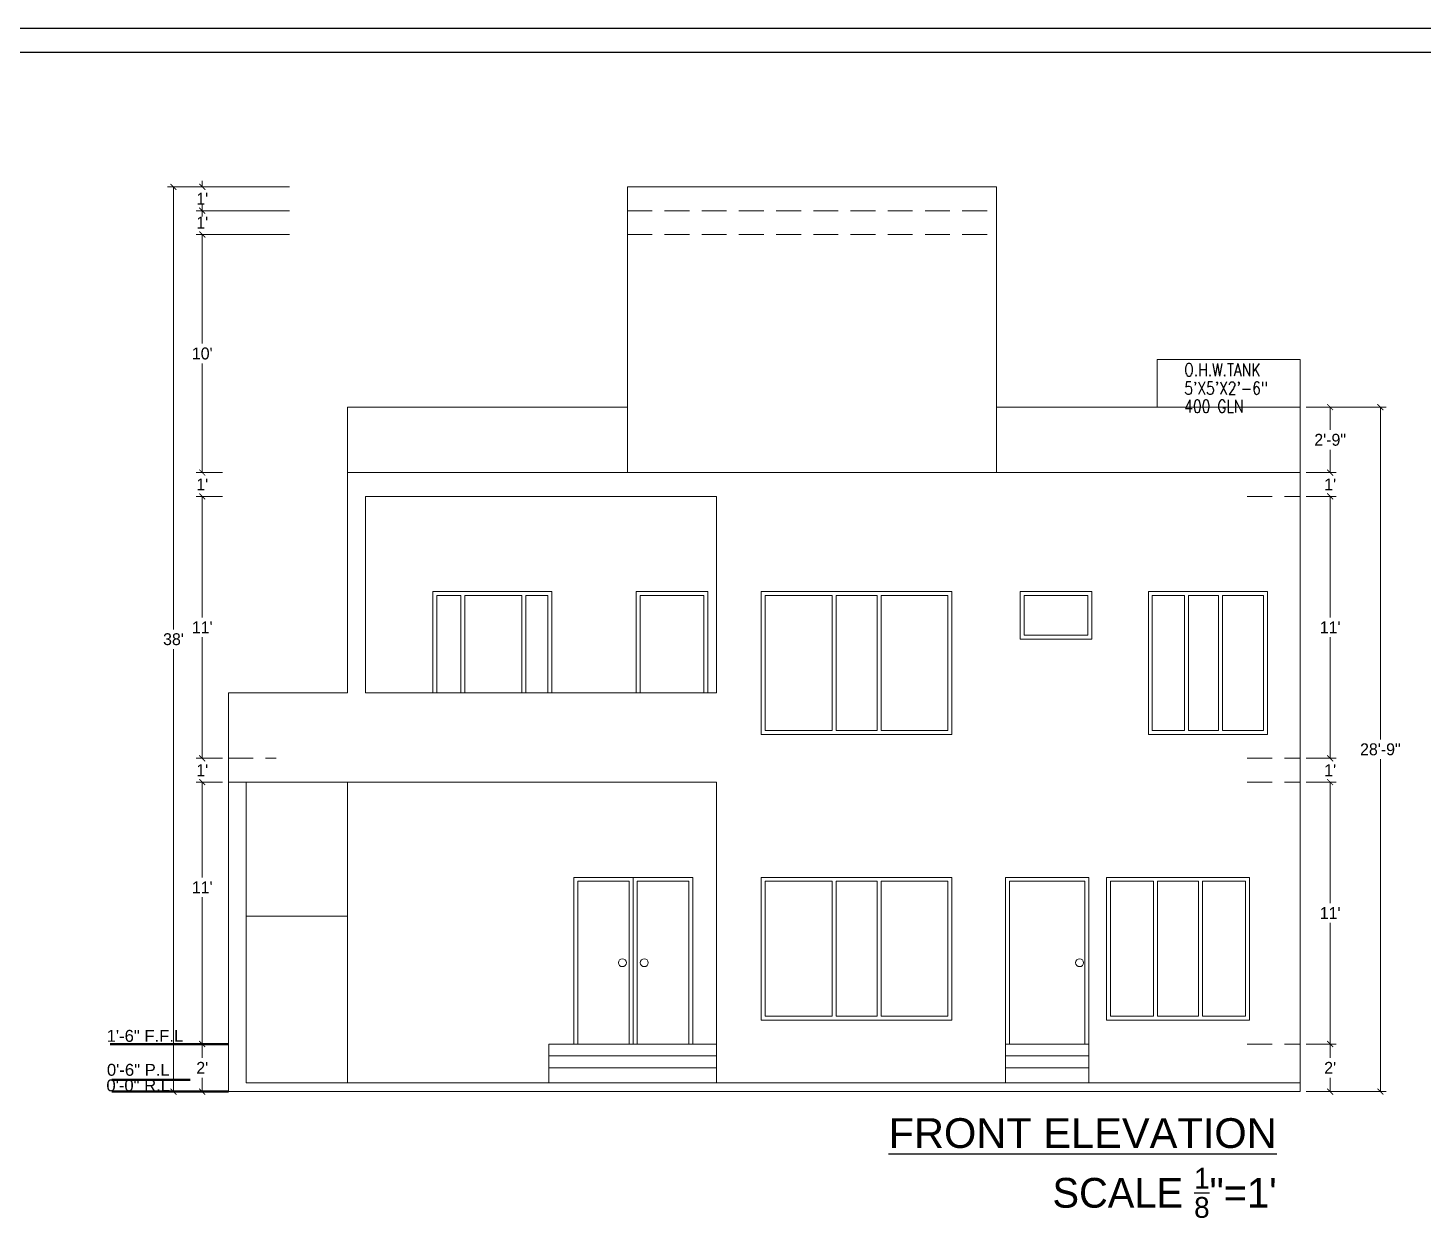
# Model space of a CAD drawing. Header units: inches. Extents: x -139043 to 10134, y -60114 to -24856.
# Drawn here: x -7757 to -7054, y -26726 to -26126 of the extents above; entities that cross this region are included whole.
import ezdxf

# ---------------------------------------------------------------- set-up
doc = ezdxf.new("R2010")
doc.units = ezdxf.units.IN
doc.header["$MEASUREMENT"] = 0
doc.header["$PDMODE"] = 34
doc.linetypes.add('DASHED2', pattern=[0.375, 0.25, -0.125])
doc.layers.get('Defpoints').update_dxf_attribs({"color": 183})
doc.layers.add('DIM', color=9, linetype='Continuous')
doc.layers.add('GASS', color=7, linetype='Continuous', true_color=0x00f000)
for name, color, linetype, lineweight in [('p', 164, 'Continuous', 15), ('SEAL-TXT', 7, 'Continuous', 9), ('wall', 1, 'Continuous', 30), ('will', 10, 'Continuous', 50)]:
    doc.layers.add(name, color=color, linetype=linetype, lineweight=lineweight)
doc.styles.add('DIM-1', font='romans.shx', dxfattribs={"width": 0.8})
doc.styles.add('style4', font='romans.shx')
doc.dimstyles.new('HA Architecture', dxfattribs={"dimtxt": 5, "dimasz": 3, "dimexe": 3, "dimexo": 3, "dimgap": 2, "dimtad": 1, "dimzin": 0, "dimdsep": 46, "dimlunit": 4, "dimtxsty": 'Standard', "dimblk": 'ARCHTICK', "dimcen": 0.09, "dimclrd": 256, "dimclre": 256, "dimclrt": 7, "dimaunit": 1, "dimadec": 0, "dimazin": 0, "dimtfac": 1, "dimtofl": 0, "dimtmove": 2, "dimatfit": 3, "dimfxl": 1, "dimtolj": 1, "dimtzin": 0, "dimlwd": 5, "dimlwe": 5, "dimarcsym": 0})

# ---------------------------------------------------------------- blocks, each defined once
blk = doc.blocks.new('_ArchTick')
at = {"color": 0, "linetype": 'ByBlock', "const_width": 0.15}
blk.add_lwpolyline([(-0.5, -0.5), (0.5, 0.5)], dxfattribs=at)
blk = doc.blocks.new('*D982')
at = {"layer": 'Defpoints', "color": 0}
for p in [(-7668.7, -26638.22), (-7655.52, -26638.22), (-7655.52, -26662.22)]:
    blk.add_point(p, dxfattribs=at)
at = {"layer": 'wall', "color": 4, "linetype": 'Continuous', "lineweight": 5}
for p, q in [((-7658.52, -26638.22), (-7671.7, -26638.22)), ((-7668.7, -26638.22), (-7668.7, -26645.22)), ((-7668.7, -26662.22), (-7668.7, -26655.22)), ((-7658.52, -26662.22), (-7671.7, -26662.22))]:
    blk.add_line(p, q, dxfattribs=at)
at = {"layer": 'wall', "color": 4, "lineweight": 5, "xscale": 3, "yscale": 3, "zscale": 3}
for p, rotation in [((-7668.7, -26638.22), 90), ((-7668.7, -26662.22), 270)]:
    blk.add_blockref('_ArchTick', p, dxfattribs=dict(at, rotation=rotation))
at = {"layer": 'wall', "color": 6, "insert": (-7668.7, -26650.22), "char_height": 6, "attachment_point": 5}
blk.add_mtext("\\A1;2'", dxfattribs=at)
blk = doc.blocks.new('*D983')
at = {"layer": 'Defpoints', "color": 0}
for p in [(-7668.7, -26506.22), (-7655.52, -26506.22), (-7655.52, -26638.22)]:
    blk.add_point(p, dxfattribs=at)
at = {"layer": 'wall', "color": 4, "linetype": 'Continuous', "lineweight": 5}
for p, q in [((-7658.52, -26506.22), (-7671.7, -26506.22)), ((-7668.7, -26506.22), (-7668.7, -26554.25)), ((-7668.7, -26638.22), (-7668.7, -26564.25)), ((-7658.52, -26638.22), (-7671.7, -26638.22))]:
    blk.add_line(p, q, dxfattribs=at)
at = {"layer": 'wall', "color": 4, "lineweight": 5, "xscale": 3, "yscale": 3, "zscale": 3}
for p, rotation in [((-7668.7, -26506.22), 90), ((-7668.7, -26638.22), 270)]:
    blk.add_blockref('_ArchTick', p, dxfattribs=dict(at, rotation=rotation))
at = {"layer": 'wall', "color": 6, "insert": (-7668.7, -26559.25), "char_height": 6, "attachment_point": 5}
blk.add_mtext("\\A1;11'", dxfattribs=at)
blk = doc.blocks.new('*D984')
at = {"layer": 'Defpoints', "color": 0}
for p in [(-7668.7, -26494.22), (-7655.52, -26494.22), (-7655.52, -26506.22)]:
    blk.add_point(p, dxfattribs=at)
at = {"layer": 'wall', "color": 4, "linetype": 'Continuous', "lineweight": 5}
for p, q in [((-7658.52, -26494.22), (-7671.7, -26494.22)), ((-7668.7, -26494.22), (-7668.7, -26491.22)), ((-7658.52, -26506.22), (-7671.7, -26506.22)), ((-7668.7, -26506.22), (-7668.7, -26509.22))]:
    blk.add_line(p, q, dxfattribs=at)
at = {"layer": 'wall', "color": 4, "lineweight": 5, "xscale": 3, "yscale": 3, "zscale": 3}
for p, rotation in [((-7668.7, -26494.22), 270), ((-7668.7, -26506.22), 90)]:
    blk.add_blockref('_ArchTick', p, dxfattribs=dict(at, rotation=rotation))
at = {"layer": 'wall', "color": 6, "insert": (-7668.7, -26500.22), "char_height": 6, "attachment_point": 5}
blk.add_mtext("\\A1;1'", dxfattribs=at)
blk = doc.blocks.new('*D985')
at = {"layer": 'Defpoints', "color": 0}
for p in [(-7668.7, -26362.22), (-7655.52, -26362.22), (-7655.52, -26494.22)]:
    blk.add_point(p, dxfattribs=at)
at = {"layer": 'wall', "color": 4, "linetype": 'Continuous', "lineweight": 5}
for p, q in [((-7658.52, -26362.22), (-7671.7, -26362.22)), ((-7668.7, -26362.22), (-7668.7, -26423.22)), ((-7668.7, -26494.22), (-7668.7, -26433.22)), ((-7658.52, -26494.22), (-7671.7, -26494.22))]:
    blk.add_line(p, q, dxfattribs=at)
at = {"layer": 'wall', "color": 4, "lineweight": 5, "xscale": 3, "yscale": 3, "zscale": 3}
for p, rotation in [((-7668.7, -26362.22), 90), ((-7668.7, -26494.22), 270)]:
    blk.add_blockref('_ArchTick', p, dxfattribs=dict(at, rotation=rotation))
at = {"layer": 'wall', "color": 6, "insert": (-7668.7, -26428.22), "char_height": 6, "attachment_point": 5}
blk.add_mtext("\\A1;11'", dxfattribs=at)
blk = doc.blocks.new('*D986')
at = {"layer": 'Defpoints', "color": 0}
for p in [(-7668.7, -26350.22), (-7655.52, -26350.22), (-7655.52, -26362.22)]:
    blk.add_point(p, dxfattribs=at)
at = {"layer": 'wall', "color": 4, "linetype": 'Continuous', "lineweight": 5}
for p, q in [((-7658.52, -26350.22), (-7671.7, -26350.22)), ((-7668.7, -26350.22), (-7668.7, -26347.22)), ((-7658.52, -26362.22), (-7671.7, -26362.22)), ((-7668.7, -26362.22), (-7668.7, -26365.22))]:
    blk.add_line(p, q, dxfattribs=at)
at = {"layer": 'wall', "color": 4, "lineweight": 5, "xscale": 3, "yscale": 3, "zscale": 3}
for p, rotation in [((-7668.7, -26350.22), 270), ((-7668.7, -26362.22), 90)]:
    blk.add_blockref('_ArchTick', p, dxfattribs=dict(at, rotation=rotation))
at = {"layer": 'wall', "color": 6, "insert": (-7668.7, -26356.22), "char_height": 6, "attachment_point": 5}
blk.add_mtext("\\A1;1'", dxfattribs=at)
blk = doc.blocks.new('*D987')
at = {"layer": 'Defpoints', "color": 0}
for p in [(-7668.7, -26230.22), (-7621.79, -26230.22), (-7655.52, -26350.22)]:
    blk.add_point(p, dxfattribs=at)
at = {"layer": 'wall', "color": 4, "linetype": 'Continuous', "lineweight": 5}
for p, q in [((-7624.79, -26230.22), (-7671.7, -26230.22)), ((-7668.7, -26230.22), (-7668.7, -26285.22)), ((-7668.7, -26350.22), (-7668.7, -26295.22)), ((-7658.52, -26350.22), (-7671.7, -26350.22))]:
    blk.add_line(p, q, dxfattribs=at)
at = {"layer": 'wall', "color": 4, "lineweight": 5, "xscale": 3, "yscale": 3, "zscale": 3}
for p, rotation in [((-7668.7, -26230.22), 90), ((-7668.7, -26350.22), 270)]:
    blk.add_blockref('_ArchTick', p, dxfattribs=dict(at, rotation=rotation))
at = {"layer": 'wall', "color": 6, "insert": (-7668.7, -26290.22), "char_height": 6, "attachment_point": 5}
blk.add_mtext("\\A1;10'", dxfattribs=at)
blk = doc.blocks.new('*D988')
at = {"layer": 'Defpoints', "color": 0}
for p in [(-7668.7, -26218.22), (-7621.79, -26218.22), (-7621.79, -26230.22)]:
    blk.add_point(p, dxfattribs=at)
at = {"layer": 'wall', "color": 4, "linetype": 'Continuous', "lineweight": 5}
for p, q in [((-7624.79, -26218.22), (-7671.7, -26218.22)), ((-7668.7, -26218.22), (-7668.7, -26215.22)), ((-7624.79, -26230.22), (-7671.7, -26230.22)), ((-7668.7, -26230.22), (-7668.7, -26233.22))]:
    blk.add_line(p, q, dxfattribs=at)
at = {"layer": 'wall', "color": 4, "lineweight": 5, "xscale": 3, "yscale": 3, "zscale": 3}
for p, rotation in [((-7668.7, -26218.22), 270), ((-7668.7, -26230.22), 90)]:
    blk.add_blockref('_ArchTick', p, dxfattribs=dict(at, rotation=rotation))
at = {"layer": 'wall', "color": 6, "insert": (-7668.7, -26224.22), "char_height": 6, "attachment_point": 5}
blk.add_mtext("\\A1;1'", dxfattribs=at)
blk = doc.blocks.new('*D989')
at = {"layer": 'Defpoints', "color": 0}
for p in [(-7668.7, -26206.22), (-7621.79, -26206.22), (-7621.79, -26218.22)]:
    blk.add_point(p, dxfattribs=at)
at = {"layer": 'wall', "color": 4, "linetype": 'Continuous', "lineweight": 5}
for p, q in [((-7668.7, -26206.22), (-7668.7, -26203.22)), ((-7624.79, -26206.22), (-7671.7, -26206.22)), ((-7624.79, -26218.22), (-7671.7, -26218.22)), ((-7668.7, -26218.22), (-7668.7, -26221.22))]:
    blk.add_line(p, q, dxfattribs=at)
at = {"layer": 'wall', "color": 4, "lineweight": 5, "xscale": 3, "yscale": 3, "zscale": 3}
for p, rotation in [((-7668.7, -26206.22), 270), ((-7668.7, -26218.22), 90)]:
    blk.add_blockref('_ArchTick', p, dxfattribs=dict(at, rotation=rotation))
at = {"layer": 'wall', "color": 6, "insert": (-7668.7, -26212.22), "char_height": 6, "attachment_point": 5}
blk.add_mtext("\\A1;1'", dxfattribs=at)
blk = doc.blocks.new('*D990')
at = {"layer": 'Defpoints', "color": 0}
for p in [(-7683.2, -26206.22), (-7655.52, -26206.22), (-7655.52, -26662.22)]:
    blk.add_point(p, dxfattribs=at)
at = {"layer": 'wall', "color": 4, "linetype": 'Continuous', "lineweight": 5}
for p, q in [((-7658.52, -26206.22), (-7686.2, -26206.22)), ((-7683.2, -26206.22), (-7683.2, -26429.22)), ((-7683.2, -26662.22), (-7683.2, -26439.22)), ((-7658.52, -26662.22), (-7686.2, -26662.22))]:
    blk.add_line(p, q, dxfattribs=at)
at = {"layer": 'wall', "color": 4, "lineweight": 5, "xscale": 3, "yscale": 3, "zscale": 3}
for p, rotation in [((-7683.2, -26206.22), 90), ((-7683.2, -26662.22), 270)]:
    blk.add_blockref('_ArchTick', p, dxfattribs=dict(at, rotation=rotation))
at = {"layer": 'wall', "color": 6, "insert": (-7683.2, -26434.22), "char_height": 6, "attachment_point": 5}
blk.add_mtext("\\A1;38'", dxfattribs=at)
blk = doc.blocks.new('*D991')
at = {"layer": 'Defpoints', "color": 0}
for p in [(-7115.52, -26506.22), (-7100.42, -26506.22), (-7115.52, -26638.22)]:
    blk.add_point(p, dxfattribs=at)
at = {"layer": 'wall', "color": 4, "linetype": 'Continuous', "lineweight": 5}
for p, q in [((-7112.52, -26506.22), (-7097.42, -26506.22)), ((-7100.42, -26506.22), (-7100.42, -26567.22)), ((-7100.42, -26638.22), (-7100.42, -26577.22)), ((-7112.52, -26638.22), (-7097.42, -26638.22))]:
    blk.add_line(p, q, dxfattribs=at)
at = {"layer": 'wall', "color": 4, "lineweight": 5, "xscale": 3, "yscale": 3, "zscale": 3}
for p, rotation in [((-7100.42, -26506.22), 90), ((-7100.42, -26638.22), 270)]:
    blk.add_blockref('_ArchTick', p, dxfattribs=dict(at, rotation=rotation))
at = {"layer": 'wall', "color": 6, "insert": (-7100.42, -26572.22), "char_height": 6, "attachment_point": 5}
blk.add_mtext("\\A1;11'", dxfattribs=at)
blk = doc.blocks.new('*D992')
at = {"layer": 'Defpoints', "color": 0}
for p in [(-7115.52, -26494.22), (-7100.42, -26494.22), (-7115.52, -26506.22)]:
    blk.add_point(p, dxfattribs=at)
at = {"layer": 'wall', "color": 4, "linetype": 'Continuous', "lineweight": 5}
for p, q in [((-7112.52, -26494.22), (-7097.42, -26494.22)), ((-7100.42, -26494.22), (-7100.42, -26491.22)), ((-7112.52, -26506.22), (-7097.42, -26506.22)), ((-7100.42, -26506.22), (-7100.42, -26509.22))]:
    blk.add_line(p, q, dxfattribs=at)
at = {"layer": 'wall', "color": 4, "lineweight": 5, "xscale": 3, "yscale": 3, "zscale": 3}
for p, rotation in [((-7100.42, -26494.22), 270), ((-7100.42, -26506.22), 90)]:
    blk.add_blockref('_ArchTick', p, dxfattribs=dict(at, rotation=rotation))
at = {"layer": 'wall', "color": 6, "insert": (-7100.42, -26500.22), "char_height": 6, "attachment_point": 5}
blk.add_mtext("\\A1;1'", dxfattribs=at)
blk = doc.blocks.new('*D993')
at = {"layer": 'Defpoints', "color": 0}
for p in [(-7115.52, -26362.22), (-7100.42, -26362.22), (-7115.52, -26494.22)]:
    blk.add_point(p, dxfattribs=at)
at = {"layer": 'wall', "color": 4, "linetype": 'Continuous', "lineweight": 5}
for p, q in [((-7112.52, -26362.22), (-7097.42, -26362.22)), ((-7100.42, -26362.22), (-7100.42, -26423.22)), ((-7100.42, -26494.22), (-7100.42, -26433.22)), ((-7112.52, -26494.22), (-7097.42, -26494.22))]:
    blk.add_line(p, q, dxfattribs=at)
at = {"layer": 'wall', "color": 4, "lineweight": 5, "xscale": 3, "yscale": 3, "zscale": 3}
for p, rotation in [((-7100.42, -26362.22), 90), ((-7100.42, -26494.22), 270)]:
    blk.add_blockref('_ArchTick', p, dxfattribs=dict(at, rotation=rotation))
at = {"layer": 'wall', "color": 6, "insert": (-7100.42, -26428.22), "char_height": 6, "attachment_point": 5}
blk.add_mtext("\\A1;11'", dxfattribs=at)
blk = doc.blocks.new('*D994')
at = {"layer": 'Defpoints', "color": 0}
for p in [(-7115.52, -26350.22), (-7100.42, -26350.22), (-7115.52, -26362.22)]:
    blk.add_point(p, dxfattribs=at)
at = {"layer": 'wall', "color": 4, "linetype": 'Continuous', "lineweight": 5}
for p, q in [((-7112.52, -26350.22), (-7097.42, -26350.22)), ((-7100.42, -26350.22), (-7100.42, -26347.22)), ((-7112.52, -26362.22), (-7097.42, -26362.22)), ((-7100.42, -26362.22), (-7100.42, -26365.22))]:
    blk.add_line(p, q, dxfattribs=at)
at = {"layer": 'wall', "color": 4, "lineweight": 5, "xscale": 3, "yscale": 3, "zscale": 3}
for p, rotation in [((-7100.42, -26350.22), 270), ((-7100.42, -26362.22), 90)]:
    blk.add_blockref('_ArchTick', p, dxfattribs=dict(at, rotation=rotation))
at = {"layer": 'wall', "color": 6, "insert": (-7100.42, -26356.22), "char_height": 6, "attachment_point": 5}
blk.add_mtext("\\A1;1'", dxfattribs=at)
blk = doc.blocks.new('*D995')
at = {"layer": 'Defpoints', "color": 0}
for p in [(-7115.52, -26317.22), (-7100.42, -26317.22), (-7115.52, -26350.22)]:
    blk.add_point(p, dxfattribs=at)
at = {"layer": 'wall', "color": 4, "linetype": 'Continuous', "lineweight": 5}
for p, q in [((-7112.52, -26317.22), (-7097.42, -26317.22)), ((-7100.42, -26317.22), (-7100.42, -26328.72)), ((-7100.42, -26350.22), (-7100.42, -26338.72)), ((-7112.52, -26350.22), (-7097.42, -26350.22))]:
    blk.add_line(p, q, dxfattribs=at)
at = {"layer": 'wall', "color": 4, "lineweight": 5, "xscale": 3, "yscale": 3, "zscale": 3}
for p, rotation in [((-7100.42, -26317.22), 90), ((-7100.42, -26350.22), 270)]:
    blk.add_blockref('_ArchTick', p, dxfattribs=dict(at, rotation=rotation))
at = {"layer": 'wall', "color": 6, "insert": (-7100.42, -26333.72), "char_height": 6, "attachment_point": 5}
blk.add_mtext('\\A1;2\'-9"', dxfattribs=at)
blk = doc.blocks.new('*D996')
at = {"layer": 'Defpoints', "color": 0}
for p in [(-7115.52, -26317.22), (-7115.52, -26662.22), (-7075.12, -26662.22)]:
    blk.add_point(p, dxfattribs=at)
at = {"layer": 'wall', "color": 4, "linetype": 'Continuous', "lineweight": 5}
for p, q in [((-7112.52, -26317.22), (-7072.12, -26317.22)), ((-7075.12, -26317.22), (-7075.12, -26484.72)), ((-7075.12, -26662.22), (-7075.12, -26494.72)), ((-7112.52, -26662.22), (-7072.12, -26662.22))]:
    blk.add_line(p, q, dxfattribs=at)
at = {"layer": 'wall', "color": 4, "lineweight": 5, "xscale": 3, "yscale": 3, "zscale": 3}
for p, rotation in [((-7075.12, -26317.22), 90), ((-7075.12, -26662.22), 270)]:
    blk.add_blockref('_ArchTick', p, dxfattribs=dict(at, rotation=rotation))
at = {"layer": 'wall', "color": 6, "insert": (-7075.12, -26489.72), "char_height": 6, "attachment_point": 5}
blk.add_mtext('\\A1;28\'-9"', dxfattribs=at)
blk = doc.blocks.new('*D997')
at = {"layer": 'Defpoints', "color": 0}
for p in [(-7115.52, -26638.22), (-7115.52, -26662.22), (-7100.42, -26662.22)]:
    blk.add_point(p, dxfattribs=at)
at = {"layer": 'wall', "color": 4, "linetype": 'Continuous', "lineweight": 5}
for p, q in [((-7112.52, -26638.22), (-7097.42, -26638.22)), ((-7100.42, -26638.22), (-7100.42, -26645.22)), ((-7100.42, -26662.22), (-7100.42, -26655.22)), ((-7112.52, -26662.22), (-7097.42, -26662.22))]:
    blk.add_line(p, q, dxfattribs=at)
at = {"layer": 'wall', "color": 4, "lineweight": 5, "xscale": 3, "yscale": 3, "zscale": 3}
for p, rotation in [((-7100.42, -26638.22), 90), ((-7100.42, -26662.22), 270)]:
    blk.add_blockref('_ArchTick', p, dxfattribs=dict(at, rotation=rotation))
at = {"layer": 'wall', "color": 6, "insert": (-7100.42, -26650.22), "char_height": 6, "attachment_point": 5}
blk.add_mtext("\\A1;2'", dxfattribs=at)

msp = doc.modelspace()

# ---------------------------------------------------------------- linework, layer by layer
at = {"layer": 'GASS', "color": 1, "ltscale": 22.5}
for p, q in [((-8470.521, -26126.304), (-5955.992, -26126.094)), ((-8458.521, -26138.304), (-5967.992, -26138.304))]:
    msp.add_line(p, q, dxfattribs=at)
at = {"layer": 'p', "linetype": 'DASHED2', "ltscale": 50}
for p, q in [((-7454.523, -26218.221), (-7268.523, -26218.221)), ((-7454.523, -26230.221), (-7268.523, -26230.221)), ((-7142.148, -26362.221), (-7115.523, -26362.221)), ((-7655.523, -26494.221), (-7631.523, -26494.221)), ((-7142.148, -26494.221), (-7115.523, -26494.221)), ((-7142.148, -26506.221), (-7115.523, -26506.221)), ((-7142.148, -26638.221), (-7115.523, -26638.221))]:
    msp.add_line(p, q, dxfattribs=at)
at = {"layer": 'SEAL-TXT', "color": 1}
for p, q in [((-7454.523, -26206.221), (-7454.523, -26350.221)), ((-7454.523, -26206.221), (-7268.523, -26206.221)), ((-7268.523, -26206.221), (-7268.523, -26350.221)), ((-7595.523, -26317.221), (-7595.523, -26461.221)), ((-7454.523, -26317.221), (-7595.523, -26317.221)), ((-7268.523, -26317.221), (-7115.523, -26317.221)), ((-7115.523, -26350.221), (-7115.523, -26317.221)), ((-7595.523, -26350.221), (-7115.523, -26350.221)), ((-7142.148, -26350.221), (-7115.523, -26350.221)), ((-7115.523, -26350.221), (-7115.523, -26662.221)), ((-7586.523, -26362.221), (-7586.523, -26461.221)), ((-7586.523, -26362.221), (-7409.523, -26362.221)), ((-7409.523, -26362.221), (-7409.523, -26461.221)), ((-7655.523, -26461.221), (-7655.523, -26662.221)), ((-7655.523, -26461.221), (-7595.523, -26461.221)), ((-7586.523, -26461.221), (-7409.523, -26461.221)), ((-7655.523, -26506.221), (-7409.523, -26506.221)), ((-7646.523, -26506.221), (-7646.523, -26657.721)), ((-7595.523, -26506.221), (-7595.523, -26657.721)), ((-7409.523, -26506.221), (-7409.523, -26657.721)), ((-7655.523, -26662.221), (-7115.523, -26662.221)), ((-7646.523, -26657.721), (-7115.523, -26657.721))]:
    msp.add_line(p, q, dxfattribs=at)
at = {"layer": 'SEAL-TXT', "color": 6, "lineweight": 0}
for p, q in [((-7187.523, -26293.221), (-7115.523, -26293.221)), ((-7187.523, -26293.221), (-7187.523, -26317.221)), ((-7115.523, -26317.221), (-7115.523, -26293.221))]:
    msp.add_line(p, q, dxfattribs=at)
at = {"layer": 'SEAL-TXT', "color": 5}
for p, q in [((-7552.523, -26410.221), (-7552.523, -26461.221)), ((-7552.523, -26410.221), (-7492.523, -26410.221)), ((-7550.523, -26412.221), (-7550.523, -26461.221)), ((-7550.523, -26412.221), (-7538.356, -26412.221)), ((-7538.356, -26412.221), (-7538.356, -26461.221)), ((-7536.356, -26412.221), (-7507.689, -26412.221)), ((-7536.356, -26412.221), (-7536.356, -26461.221)), ((-7507.689, -26412.221), (-7507.689, -26461.221)), ((-7505.689, -26412.221), (-7494.523, -26412.221)), ((-7505.689, -26412.221), (-7505.689, -26461.221)), ((-7494.523, -26412.221), (-7494.523, -26461.221)), ((-7492.523, -26410.221), (-7492.523, -26461.221)), ((-7450.023, -26410.221), (-7450.023, -26461.221)), ((-7450.023, -26410.221), (-7414.023, -26410.221)), ((-7448.023, -26412.221), (-7448.023, -26461.221)), ((-7448.023, -26412.221), (-7416.023, -26412.221)), ((-7416.023, -26412.221), (-7416.023, -26461.221)), ((-7414.023, -26410.221), (-7414.023, -26461.221)), ((-7387.023, -26410.221), (-7387.023, -26482.221)), ((-7387.023, -26410.221), (-7291.023, -26410.221)), ((-7385.023, -26412.221), (-7385.023, -26480.221)), ((-7385.023, -26412.221), (-7351.356, -26412.221)), ((-7351.356, -26412.221), (-7351.356, -26480.221)), ((-7349.356, -26412.221), (-7328.689, -26412.221)), ((-7349.356, -26412.221), (-7349.356, -26480.221)), ((-7328.689, -26412.221), (-7328.689, -26480.221)), ((-7326.689, -26412.221), (-7293.023, -26412.221)), ((-7326.689, -26412.221), (-7326.689, -26480.221)), ((-7293.023, -26412.221), (-7293.023, -26480.221)), ((-7291.023, -26410.221), (-7291.023, -26482.221)), ((-7256.523, -26410.221), (-7256.523, -26434.221)), ((-7256.523, -26410.221), (-7220.523, -26410.221)), ((-7254.523, -26412.221), (-7254.523, -26432.221)), ((-7254.523, -26412.221), (-7222.523, -26412.221)), ((-7222.523, -26412.221), (-7222.523, -26432.221)), ((-7220.523, -26410.221), (-7220.523, -26434.221)), ((-7192.023, -26410.221), (-7192.023, -26482.221)), ((-7192.023, -26410.221), (-7132.023, -26410.221)), ((-7190.023, -26412.221), (-7190.023, -26480.221)), ((-7190.023, -26412.221), (-7173.856, -26412.221)), ((-7173.856, -26412.221), (-7173.856, -26480.221)), ((-7171.856, -26412.221), (-7156.689, -26412.221)), ((-7171.856, -26412.221), (-7171.856, -26480.221)), ((-7156.689, -26412.221), (-7156.689, -26480.221)), ((-7154.689, -26412.221), (-7134.023, -26412.221)), ((-7154.689, -26412.221), (-7154.689, -26480.221)), ((-7134.023, -26412.221), (-7134.023, -26480.221)), ((-7132.023, -26410.221), (-7132.023, -26482.221)), ((-7256.523, -26434.221), (-7220.523, -26434.221)), ((-7254.523, -26432.221), (-7222.523, -26432.221)), ((-7385.023, -26480.221), (-7351.356, -26480.221)), ((-7349.356, -26480.221), (-7328.689, -26480.221)), ((-7326.689, -26480.221), (-7293.023, -26480.221)), ((-7190.023, -26480.221), (-7173.856, -26480.221)), ((-7171.856, -26480.221), (-7156.689, -26480.221)), ((-7154.689, -26480.221), (-7134.023, -26480.221)), ((-7387.023, -26482.221), (-7291.023, -26482.221)), ((-7192.023, -26482.221), (-7132.023, -26482.221)), ((-7481.523, -26554.221), (-7481.523, -26638.221)), ((-7481.523, -26554.221), (-7421.523, -26554.221)), ((-7479.523, -26556.221), (-7479.523, -26638.221)), ((-7479.523, -26556.221), (-7453.523, -26556.221)), ((-7453.523, -26556.221), (-7453.523, -26638.221)), ((-7451.523, -26554.221), (-7451.523, -26638.221)), ((-7449.523, -26556.221), (-7423.523, -26556.221)), ((-7449.523, -26556.221), (-7449.523, -26638.221)), ((-7423.523, -26556.221), (-7423.523, -26638.221)), ((-7421.523, -26554.221), (-7421.523, -26638.221)), ((-7387.023, -26554.221), (-7387.023, -26626.221)), ((-7387.023, -26554.221), (-7291.023, -26554.221)), ((-7385.023, -26556.221), (-7385.023, -26624.221)), ((-7385.023, -26556.221), (-7351.356, -26556.221)), ((-7351.356, -26556.221), (-7351.356, -26624.221)), ((-7349.356, -26556.221), (-7328.689, -26556.221)), ((-7349.356, -26556.221), (-7349.356, -26624.221)), ((-7328.689, -26556.221), (-7328.689, -26624.221)), ((-7326.689, -26556.221), (-7293.023, -26556.221)), ((-7326.689, -26556.221), (-7326.689, -26624.221)), ((-7293.023, -26556.221), (-7293.023, -26624.221)), ((-7291.023, -26554.221), (-7291.023, -26626.221)), ((-7264.023, -26554.221), (-7264.023, -26638.221)), ((-7264.023, -26554.221), (-7222.023, -26554.221)), ((-7262.023, -26556.221), (-7262.023, -26638.221)), ((-7262.023, -26556.221), (-7224.023, -26556.221)), ((-7224.023, -26556.221), (-7224.023, -26638.221)), ((-7222.023, -26554.221), (-7222.023, -26638.221)), ((-7213.023, -26554.221), (-7213.023, -26626.221)), ((-7213.023, -26554.221), (-7141.023, -26554.221)), ((-7211.023, -26556.221), (-7211.023, -26624.221)), ((-7211.023, -26556.221), (-7189.356, -26556.221)), ((-7189.356, -26556.221), (-7189.356, -26624.221)), ((-7187.356, -26556.221), (-7166.689, -26556.221)), ((-7187.356, -26556.221), (-7187.356, -26624.221)), ((-7166.689, -26556.221), (-7166.689, -26624.221)), ((-7164.689, -26556.221), (-7143.023, -26556.221)), ((-7164.689, -26556.221), (-7164.689, -26624.221)), ((-7143.023, -26556.221), (-7143.023, -26624.221)), ((-7141.023, -26554.221), (-7141.023, -26626.221)), ((-7387.023, -26626.221), (-7291.023, -26626.221)), ((-7385.023, -26624.221), (-7351.356, -26624.221)), ((-7349.356, -26624.221), (-7328.689, -26624.221)), ((-7326.689, -26624.221), (-7293.023, -26624.221)), ((-7213.023, -26626.221), (-7141.023, -26626.221)), ((-7211.023, -26624.221), (-7189.356, -26624.221)), ((-7187.356, -26624.221), (-7166.689, -26624.221)), ((-7164.689, -26624.221), (-7143.023, -26624.221))]:
    msp.add_line(p, q, dxfattribs=at)
at = {"layer": 'SEAL-TXT', "color": 4}
for p, q in [((-7646.523, -26573.721), (-7595.523, -26573.721)), ((-7493.999, -26638.221), (-7493.999, -26657.721)), ((-7493.999, -26638.221), (-7409.523, -26638.221)), ((-7493.999, -26644.221), (-7409.523, -26644.221)), ((-7493.999, -26650.221), (-7409.523, -26650.221))]:
    msp.add_line(p, q, dxfattribs=at)
at = {"layer": 'SEAL-TXT', "color": 6}
for p, q in [((-7264.023, -26638.221), (-7222.023, -26638.221)), ((-7264.023, -26638.221), (-7264.023, -26657.721)), ((-7222.023, -26638.221), (-7222.023, -26657.721)), ((-7264.023, -26644.221), (-7222.023, -26644.221)), ((-7264.023, -26650.221), (-7222.023, -26650.221))]:
    msp.add_line(p, q, dxfattribs=at)
at = {"layer": 'SEAL-TXT', "color": 5}
for centre in [(-7457.03, -26597.221), (-7446.015, -26597.221), (-7226.649, -26597.221)]:
    msp.add_circle(centre, 2, dxfattribs=at)
at = {"layer": 'will', "color": 5}
for p, q in [((-7715.056, -26638.221), (-7655.523, -26638.221)), ((-7714.196, -26656.221), (-7674.773, -26656.221)), ((-7714.196, -26662.221), (-7655.523, -26662.221))]:
    msp.add_line(p, q, dxfattribs=at)

# ---------------------------------------------------------------- texts
at = {"layer": 'DIM', "color": 5, "ltscale": 2, "insert": (-7127.334, -26675.599), "char_height": 15, "width": 245.85071, "attachment_point": 3}
msp.add_mtext('\\A1;{\\fArial|b0|i0|c0|p34;\\LFRONT ELEVATION\\P}SCALE {\\H0.7x;\\S1/8;}"=1\' ', dxfattribs=at)
at = {"layer": 'SEAL-TXT', "style": 'DIM-1', "width": 0.8}
for s, height, p in [('O.H.W.TANK', 6.3993, (-7173.936, -26301.579)), ('5\'X5\'X2\'-6"', 6.39933, (-7173.936, -26310.869)), ('400 GLN', 6.3993, (-7173.936, -26319.995))]:
    msp.add_text(s, height=height, dxfattribs=at).set_placement(p)
at = {"layer": 'wall', "color": 5, "ltscale": 22.5, "char_height": 6, "width": 112.76751, "attachment_point": 3, "style": 'style4'}
for s, insert in [('\\A1;\\pi43.21;{\\fArial Baltic|b0|i0|c186|p34;\\C6;1\'-\\fArial Baltic|b0|i0|c0|p34;6\\fArial Baltic|b0|i0|c186|p34;" \\fArial Baltic|b0|i0|c0|p34;F.F\\fArial Baltic|b0|i0|c186|p34;.L}', (-7678.29, -26631.099)), ('\\A1;\\pi43.21;{\\fArial Baltic|b0|i0|c186|p34;\\C6;0\'-\\fArial Baltic|b0|i0|c0|p34;6\\fArial Baltic|b0|i0|c186|p34;" \\fArial Baltic|b0|i0|c0|p34;P\\fArial Baltic|b0|i0|c186|p34;.L}', (-7685.135, -26648.212)), ('\\A1;\\pi43.21;{\\fArial Baltic|b0|i0|c186|p34;\\C6;0\'-0" R.L}', (-7684.932, -26656.066))]:
    msp.add_mtext(s, dxfattribs=dict(at, insert=insert))

# ---------------------------------------------------------------- dimensions: what is measured, and where the dimension line sits
at = {"layer": 'wall'}
for p1, p2, distance, picture, middle in [((-7655.523, -26662.221), (-7655.523, -26206.221), 27.677, '*D990', (-7683.2, -26434.221)), ((-7115.523, -26317.221), (-7115.523, -26662.221), 40.4, '*D996', (-7075.122, -26489.721)), ((-7655.523, -26506.221), (-7655.523, -26494.221), 13.18, '*D984', (-7668.703, -26500.221)), ((-7655.523, -26662.221), (-7655.523, -26638.221), 13.18, '*D982', (-7668.703, -26650.221))]:
    dim = msp.add_aligned_dim(p1=p1, p2=p2, distance=distance, dimstyle='HA Architecture', override={"dimtxt": 6, "dimtad": 0, "dimtih": 1, "dimtoh": 1, "dimclrd": 4, "dimclre": 4, "dimclrt": 6, "dimldrblk": 'ArchTick', "dimfxl": 5.8675, "dimarcsym": 2}, dxfattribs=at)
    dim.commit()
    dim.dimension.update_dxf_attribs({"geometry": picture, "text_midpoint": middle})
for base, p1, p2, picture, middle in [((-7668.703, -26206.221), (-7621.79, -26218.221), (-7621.79, -26206.221), '*D989', (-7668.703, -26212.221)), ((-7668.703, -26218.221), (-7621.79, -26230.221), (-7621.79, -26218.221), '*D988', (-7668.703, -26224.221)), ((-7668.703, -26230.221), (-7655.523, -26350.221), (-7621.79, -26230.221), '*D987', (-7668.703, -26290.221)), ((-7100.423, -26317.221), (-7115.523, -26350.221), (-7115.523, -26317.221), '*D995', (-7100.423, -26333.721)), ((-7668.703, -26350.221), (-7655.523, -26362.221), (-7655.523, -26350.221), '*D986', (-7668.703, -26356.221)), ((-7100.423, -26350.221), (-7115.523, -26362.221), (-7115.523, -26350.221), '*D994', (-7100.423, -26356.221)), ((-7668.703, -26362.221), (-7655.523, -26494.221), (-7655.523, -26362.221), '*D985', (-7668.703, -26428.221)), ((-7100.423, -26362.221), (-7115.523, -26494.221), (-7115.523, -26362.221), '*D993', (-7100.423, -26428.221)), ((-7100.423, -26494.221), (-7115.523, -26506.221), (-7115.523, -26494.221), '*D992', (-7100.423, -26500.221)), ((-7100.423, -26662.221), (-7115.523, -26638.221), (-7115.523, -26662.221), '*D997', (-7100.423, -26650.221))]:
    dim = msp.add_linear_dim(base=base, p1=p1, p2=p2, angle=270, dimstyle='HA Architecture', override={"dimtxt": 6, "dimtad": 0, "dimtih": 1, "dimtoh": 1, "dimclrd": 4, "dimclre": 4, "dimclrt": 6, "dimldrblk": 'ArchTick', "dimfxl": 5.8675, "dimarcsym": 2}, dxfattribs=at)
    dim.commit()
    dim.dimension.update_dxf_attribs({"geometry": picture, "text_midpoint": middle})
dim = msp.add_linear_dim(base=(-7668.703, -26506.221), p1=(-7655.523, -26638.221), p2=(-7655.523, -26506.221), angle=270, text="11'", dimstyle='HA Architecture', override={"dimtxt": 6, "dimtad": 0, "dimtih": 1, "dimtoh": 1, "dimclrd": 4, "dimclre": 4, "dimclrt": 6, "dimldrblk": 'ArchTick', "dimfxl": 5.8675, "dimarcsym": 2}, dxfattribs=at)
dim.commit()
dim.dimension.update_dxf_attribs({"geometry": '*D983', "text_midpoint": (-7668.703, -26559.246), "dimtype": 160})
dim = msp.add_linear_dim(base=(-7100.423, -26506.221), p1=(-7115.523, -26638.221), p2=(-7115.523, -26506.221), angle=270, text="11'", dimstyle='HA Architecture', override={"dimtxt": 6, "dimtad": 0, "dimtih": 1, "dimtoh": 1, "dimclrd": 4, "dimclre": 4, "dimclrt": 6, "dimldrblk": 'ArchTick', "dimfxl": 5.8675, "dimarcsym": 2}, dxfattribs=at)
dim.commit()
dim.dimension.update_dxf_attribs({"geometry": '*D991', "text_midpoint": (-7100.423, -26572.221)})

doc.saveas('drawing.dxf')
